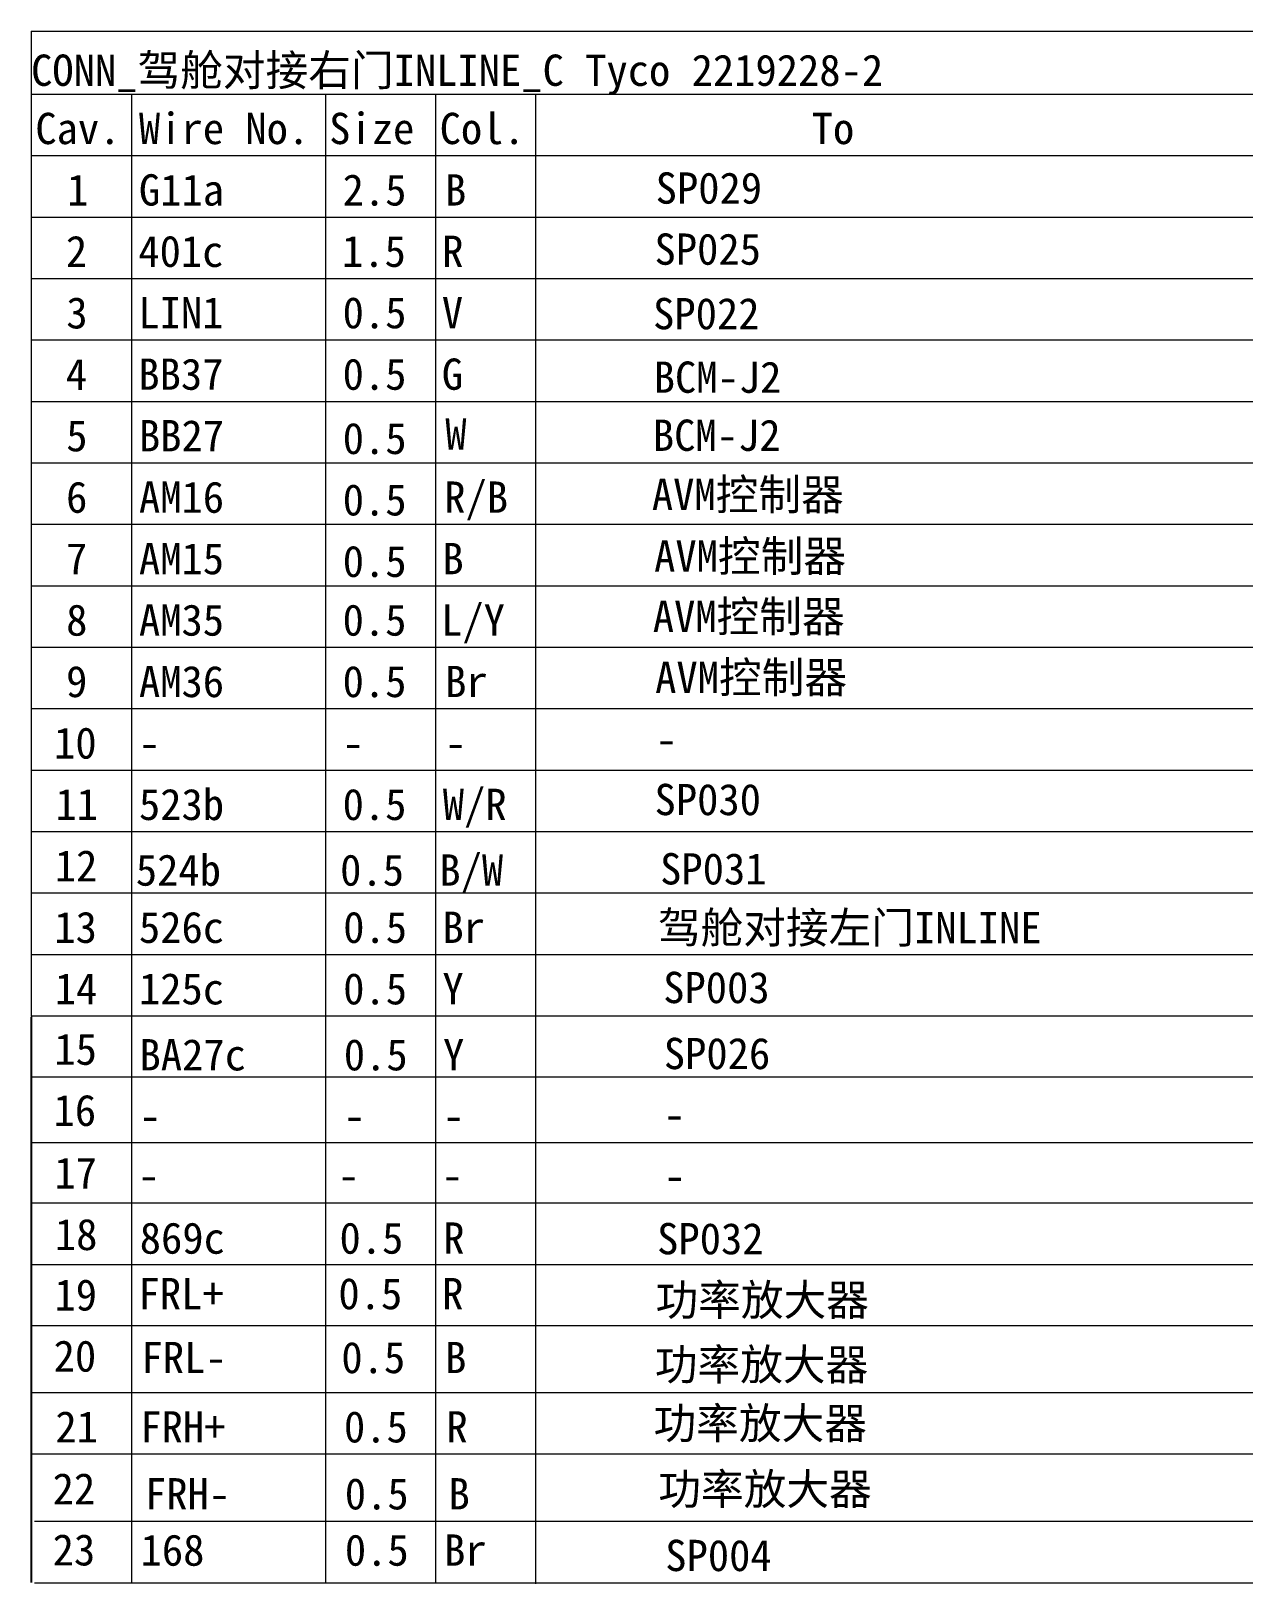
# Model space of a CAD drawing. Header units: millimetres. Extents: x 17 to 3784, y 12 to 1382.
# Drawn here: x 963.8 to 1012.9, y 977.5 to 1040.3 of the extents above; entities that cross this region are included whole.
import ezdxf

# ---------------------------------------------------------------- set-up
doc = ezdxf.new("R2010")
doc.units = ezdxf.units.MM
doc.styles.add('FangSong_GB2312_Style', font='simfang.ttf')

msp = doc.modelspace()

# ---------------------------------------------------------------- linework, layer by layer
at = {"color": 0}
msp.add_line((963.843, 1000.433), (963.843, 977.545), dxfattribs=at)
at = {"color": 0, "linetype": 'Continuous', "lineweight": 13}
for points in [[(963.838, 1040.302), (1017.075, 1040.302)], [(963.838, 1040.302), (963.838, 1000.468)], [(963.838, 1037.751), (1017.075, 1037.751)], [(967.893, 1037.751), (967.893, 977.562)], [(975.741, 1037.751), (975.741, 977.538)], [(980.188, 1037.751), (980.188, 977.562)], [(984.244, 1037.751), (984.244, 977.488)], [(963.838, 1035.265), (1017.075, 1035.265)], [(963.838, 1032.78), (1017.075, 1032.78)], [(963.838, 1030.294), (1017.075, 1030.294)], [(963.838, 1027.809), (1017.075, 1027.809)], [(963.838, 1025.323), (1017.075, 1025.323)], [(963.838, 1022.838), (1017.075, 1022.838)], [(963.838, 1020.352), (1017.075, 1020.352)], [(963.838, 1017.867), (1017.075, 1017.867)], [(963.838, 1015.381), (1017.075, 1015.381)], [(963.838, 1012.895), (1017.075, 1012.895)], [(963.838, 1010.41), (1017.075, 1010.41)], [(963.838, 1007.924), (1017.075, 1007.924)], [(963.838, 1005.439), (1017.075, 1005.439)], [(963.838, 1002.953), (1017.075, 1002.953)], [(963.839, 1000.469), (1017.075, 1000.469)], [(963.844, 997.994), (1017.081, 997.994)], [(963.846, 995.339), (1017.082, 995.339)], [(963.852, 992.898), (1017.089, 992.898)], [(963.853, 990.414), (1017.09, 990.414)], [(963.858, 987.939), (1017.095, 987.939)], [(963.893, 985.233), (1017.129, 985.233)], [(963.893, 982.747), (1017.129, 982.747)], [(963.973, 980.024), (1017.21, 980.024)], [(963.973, 977.538), (1017.21, 977.538)]]:
    msp.add_lwpolyline(points, dxfattribs=at)

# ---------------------------------------------------------------- texts
at = {"color": 0, "linetype": 'Continuous', "style": 'FangSong_GB2312_Style'}
for s, height, p in [('CONN_驾舱对接右门INLINE_C Tyco 2219228-2', 1.26546, (963.838, 1038.085)), ('Wire No.', 1.2655, (968.2, 1035.729)), ('Size', 1.2655, (975.892, 1035.729)), ('Cav.', 1.2655, (964.01, 1035.729)), ('Col.', 1.2655, (980.361, 1035.729)), ('To', 1.2655, (995.407, 1035.729)), ('SP029', 1.2655, (989.097, 1033.319)), ('1', 1.265, (965.294, 1033.243)), ('G11a', 1.2655, (968.2, 1033.243)), ('2.5', 1.2655, (976.437, 1033.243)), ('B', 1.265, (980.578, 1033.243)), ('R', 1.265, (980.464, 1030.762)), ('SP025', 1.2655, (989.051, 1030.849)), ('2', 1.265, (965.246, 1030.758)), ('401c', 1.2655, (968.175, 1030.762)), ('1.5', 1.2655, (976.412, 1030.762)), ('3', 1.265, (965.265, 1028.272)), ('LIN1', 1.2655, (968.175, 1028.277)), ('0.5', 1.2655, (976.437, 1028.277)), ('V', 1.265, (980.449, 1028.277)), ('SP022', 1.2655, (988.993, 1028.24)), ('4', 1.265, (965.243, 1025.787)), ('BB37', 1.2655, (968.175, 1025.791)), ('0.5', 1.2655, (976.437, 1025.791)), ('G', 1.265, (980.449, 1025.791)), ('BCM-J2', 1.2655, (989.017, 1025.669)), ('5', 1.265, (965.261, 1023.301)), ('BB27', 1.2655, (968.2, 1023.301)), ('W', 1.265, (980.59, 1023.366)), ('BCM-J2', 1.2655, (988.983, 1023.32)), ('0.5', 1.2655, (976.442, 1023.192)), ('6', 1.265, (965.254, 1020.816)), ('AM16', 1.2655, (968.2, 1020.816)), ('R/B', 1.2655, (980.545, 1020.816)), ('AVM控制器', 1.2655, (988.943, 1020.924)), ('0.5', 1.2655, (976.442, 1020.707)), ('7', 1.265, (965.254, 1018.33)), ('AM15', 1.2655, (968.2, 1018.33)), ('0.5', 1.2655, (976.442, 1018.221)), ('B', 1.265, (980.474, 1018.33)), ('AVM控制器', 1.2655, (989.034, 1018.431)), ('8', 1.265, (965.257, 1015.845)), ('AM35', 1.2655, (968.2, 1015.845)), ('0.5', 1.2655, (976.437, 1015.845)), ('L/Y', 1.2655, (980.419, 1015.845)), ('AVM控制器', 1.2655, (988.981, 1015.99)), ('9', 1.265, (965.254, 1013.359)), ('AM36', 1.2655, (968.2, 1013.359)), ('0.5', 1.2655, (976.437, 1013.359)), ('Br', 1.2655, (980.585, 1013.359)), ('AVM控制器', 1.2655, (989.076, 1013.525)), ('10', 1.2655, (964.768, 1010.873)), ('-', 1.265, (968.2, 1010.873)), ('-', 1.265, (976.437, 1010.873)), ('-', 1.265, (980.581, 1010.873)), ('-', 1.265, (989.105, 1011.026)), ('11', 1.2655, (964.823, 1008.388)), ('523b', 1.2655, (968.2, 1008.388)), ('0.5', 1.2655, (976.437, 1008.388)), ('W/R', 1.2655, (980.488, 1008.388)), ('SP030', 1.2655, (989.052, 1008.585)), ('12', 1.2655, (964.797, 1005.902)), ('524b', 1.2655, (968.075, 1005.732)), ('0.5', 1.2655, (976.337, 1005.732)), ('B/W', 1.2655, (980.349, 1005.732)), ('SP031', 1.2655, (989.277, 1005.782)), ('13', 1.2655, (964.779, 1003.417)), ('526c', 1.2655, (968.2, 1003.417)), ('0.5', 1.2655, (976.461, 1003.417)), ('Br', 1.2655, (980.474, 1003.417)), ('驾舱对接左门INLINE', 1.26546, (989.186, 1003.403)), ('14', 1.2655, (964.797, 1000.931)), ('125c', 1.2655, (968.2, 1000.931)), ('0.5', 1.2655, (976.461, 1000.931)), ('Y', 1.265, (980.474, 1000.931)), ('SP003', 1.2655, (989.402, 1000.982)), ('15', 1.2655, (964.78, 998.486)), ('BA27c', 1.2655, (968.224, 998.261)), ('0.5', 1.2655, (976.486, 998.261)), ('Y', 1.265, (980.498, 998.261)), ('SP026', 1.2655, (989.426, 998.312)), ('16', 1.2655, (964.747, 996.013)), ('-', 1.265, (968.224, 995.796)), ('-', 1.265, (976.486, 995.796)), ('-', 1.265, (980.498, 995.796)), ('-', 1.265, (989.426, 995.847)), ('17', 1.2655, (964.782, 993.478)), ('-', 1.265, (968.169, 993.391)), ('-', 1.265, (976.249, 993.391)), ('-', 1.265, (980.443, 993.391)), ('-', 1.265, (989.44, 993.367)), ('18', 1.2655, (964.801, 990.993)), ('869c', 1.2655, (968.233, 990.846)), ('0.5', 1.2655, (976.312, 990.846)), ('R', 1.265, (980.507, 990.846)), ('SP032', 1.2655, (989.157, 990.822)), ('19', 1.2655, (964.784, 988.548)), ('FRL+', 1.2655, (968.184, 988.6)), ('0.5', 1.2655, (976.267, 988.6)), ('R', 1.265, (980.462, 988.6)), ('功率放大器', 1.2655, (989.092, 988.342)), ('20', 1.2655, (964.751, 986.075)), ('FRL-', 1.2655, (968.305, 986.014)), ('0.5', 1.2655, (976.387, 986.014)), ('B', 1.265, (980.582, 986.014)), ('功率放大器', 1.2655, (989.065, 985.731)), ('21', 1.2655, (964.823, 983.211)), ('FRH+', 1.2655, (968.254, 983.211)), ('0.5', 1.2655, (976.491, 983.211)), ('R', 1.265, (980.636, 983.211)), ('功率放大器', 1.2655, (989.012, 983.355)), ('22', 1.2655, (964.711, 980.704)), ('功率放大器', 1.2655, (989.204, 980.694)), ('FRH-', 1.2655, (968.444, 980.502)), ('0.5', 1.2655, (976.526, 980.502)), ('B', 1.265, (980.721, 980.502)), ('23', 1.2655, (964.711, 978.236)), ('168', 1.2655, (968.267, 978.225)), ('0.5', 1.2655, (976.529, 978.225)), ('Br', 1.2655, (980.541, 978.225)), ('SP004', 1.2655, (989.485, 978.008))]:
    msp.add_text(s, height=height, dxfattribs=at).set_placement(p)

doc.saveas('drawing.dxf')
